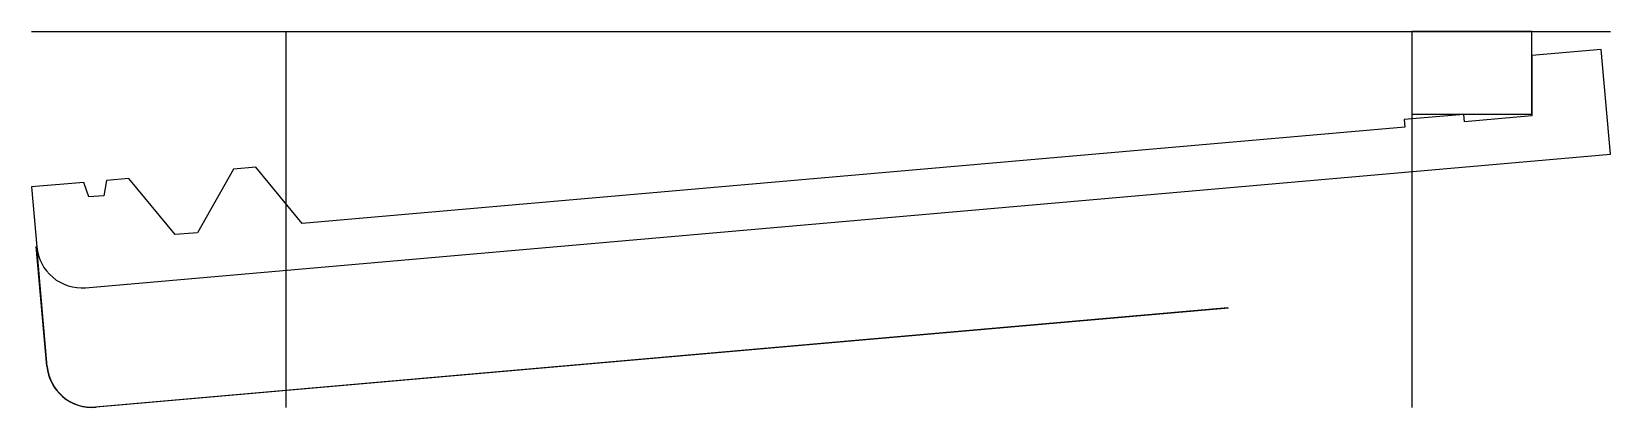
# Model space of a CAD drawing. Extents: x -368 to 52, y -100 to 0.
import ezdxf

# ---------------------------------------------------------------- set-up
doc = ezdxf.new("R2010")
doc.units = 0
doc.layers.get('0').update_dxf_attribs({"linetype": 'CONTINUOUS'})

msp = doc.modelspace()

# ---------------------------------------------------------------- linework, layer by layer
at = {"linetype": 'CONTINUOUS'}
for p, q in [((-368.44, 0), (52.4, 0)), ((-300.57, -100.18), (-300.57, 0)), ((-0.57, 0), (-0.57, -100.18)), ((31.43, 0), (-0.57, 0)), ((-0.57, 0), (-0.57, -22)), ((31.43, -22), (31.43, 0)), ((49.96, -4.8), (31.43, -6.42)), ((31.43, -6.42), (31.43, -22.48)), ((52.4, -32.7), (49.96, -4.8)), ((13.33, -22.06), (-2.61, -23.46)), ((-2.61, -23.46), (-2.44, -25.45)), ((-0.57, -22), (31.43, -22)), ((13.5, -24.05), (13.33, -22.06)), ((31.43, -22.48), (13.5, -24.05)), ((-2.44, -25.45), (-296.32, -51.16)), ((-354.04, -68.26), (52.4, -32.7)), ((-314.64, -36.7), (-324.21, -53.6)), ((-308.67, -36.18), (-314.64, -36.7)), ((-296.32, -51.16), (-308.67, -36.18)), ((-354.49, -40.19), (-368.44, -41.41)), ((-368.44, -41.41), (-367.04, -57.35)), ((-353.15, -44.09), (-354.49, -40.19)), ((-348.51, -39.66), (-349.16, -43.74)), ((-342.54, -39.14), (-348.51, -39.66)), ((-330.18, -54.12), (-342.54, -39.14)), ((-349.16, -43.74), (-353.15, -44.09)), ((-324.21, -53.6), (-330.18, -54.12)), ((-364.39, -89.16), (-367.18, -57.29)), ((-364.25, -89.23), (-367.04, -57.35)), ((-49.55, -73.66), (-351.39, -100.07)), ((-49.41, -73.73), (-351.25, -100.13))]:
    msp.add_line(p, q, dxfattribs=at)
for centre, start, end in [((-355.09, -56.31), 184.9928, 274.9984), ((-352.44, -88.12), 184.9928, 274.9984), ((-352.3, -88.18), 185.0404, 275.0026)]:
    msp.add_arc(centre, 12, start, end, dxfattribs=at)

doc.saveas('drawing.dxf')
